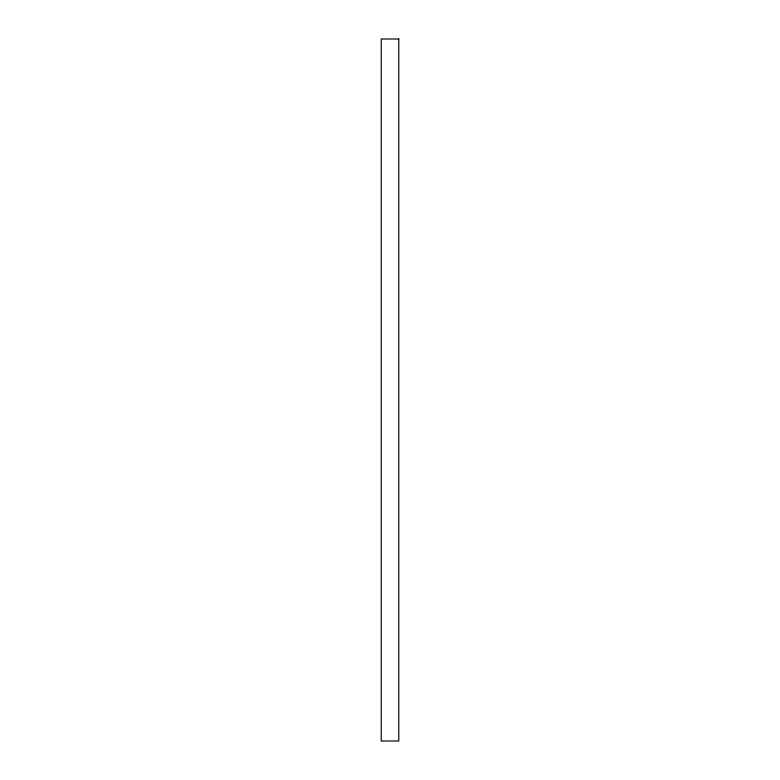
<?xml version="1.0" encoding="UTF-8"?>
<svg xmlns="http://www.w3.org/2000/svg" width="780" height="780" viewBox="0 0 780 780"><rect width="100%" height="100%" fill="white"/><g stroke="black" fill="none" stroke-linecap="round" stroke-linejoin="round"><path stroke-width="1.17" d="M398.775 39L381.225 39L381.225 741L398.775 741L398.775 39"/></g></svg>
